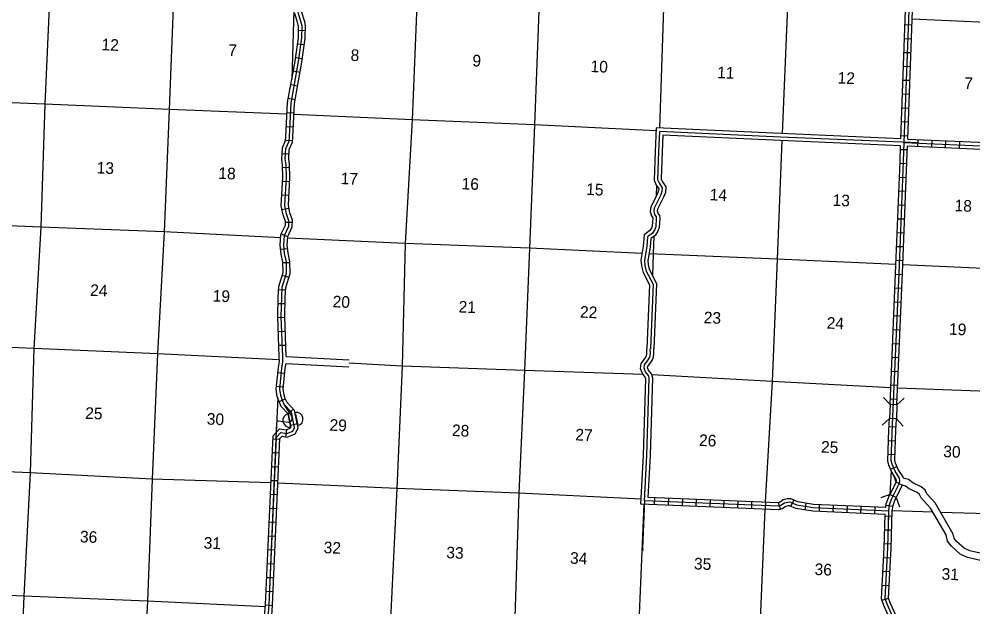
# Model space of a CAD drawing. Extents: x 291208 to 979635, y 15644499 to 16911232.
# Drawn here: x 723803 to 764810, y 16667547 to 16692832 of the extents above; entities that cross this region are included whole.
import ezdxf

# ---------------------------------------------------------------- set-up
doc = ezdxf.new("R2010")
doc.units = 0
for name, color, linetype in [('L10', 7, 'Continuous'), ('L11', 7, 'Continuous'), ('L13', 7, 'Continuous'), ('L14', 7, 'Continuous'), ('L18', 7, 'Continuous'), ('L8', 7, 'Continuous'), ('L9', 7, 'Continuous')]:
    doc.layers.add(name, color=color, linetype=linetype)

msp = doc.modelspace()

# ---------------------------------------------------------------- linework, layer by layer
at = {"layer": 'L10'}
for p, q in [((735285, 16678316), (737991, 16678170)), ((735282, 16678016), (737978, 16677870))]:
    msp.add_line(p, q, dxfattribs=at)
for points in [[(761713, 16687685), (756551, 16687907), (751188, 16688154), (751149, 16687134), (751101, 16685906), (751197, 16685692), (751301, 16685537), (751292, 16685443), (751237, 16685297), (750956, 16684739), (750937, 16684561), (750986, 16684366), (751042, 16684282), (751043, 16684265), (751022, 16683927), (750996, 16683841), (750925, 16683735), (750675, 16683551), (750637, 16683065), (750536, 16682464), (750555, 16682215), (750628, 16681932), (750904, 16681398), (750795, 16678660)], [(761701, 16687386), (756538, 16687607), (751476, 16687841), (751449, 16687122), (751403, 16685964), (751460, 16685838), (751609, 16685615), (751587, 16685376), (751512, 16685176), (751249, 16684653), (751241, 16684582), (751264, 16684490), (751334, 16684385), (751344, 16684268), (751319, 16683872), (751269, 16683711), (751145, 16683524), (750964, 16683391), (750935, 16683028), (750838, 16682450), (750852, 16682264), (750910, 16682040), (751207, 16681465), (751095, 16678648)], [(750536, 16671970), (750646, 16674071), (750744, 16677365), (750723, 16677432), (750600, 16677583), (750515, 16677795), (750549, 16678013), (750724, 16678254), (750772, 16678341), (750794, 16678442), (750787, 16678649)], [(750851, 16672258), (750946, 16674059), (751046, 16677407), (750992, 16677577), (750861, 16677737), (750824, 16677830), (750834, 16677895), (750978, 16678093), (751056, 16678234), (751095, 16678415), (751087, 16678659)]]:
    msp.add_lwpolyline(points, dxfattribs=at)
at = {"layer": 'L11'}
for points in [[(771442, 16668613), (769917, 16668651), (766429, 16668655), (766267, 16668705), (765736, 16669012), (765343, 16669420), (765136, 16669542), (764571, 16669671), (764266, 16669815), (763884, 16670154), (763720, 16670374), (763660, 16670652), (762985, 16671790), (762582, 16672236), (762508, 16672381), (762416, 16672463), (762070, 16672632), (761912, 16672747), (761776, 16672782)], [(771469, 16668913), (769920, 16668951), (766474, 16668955), (766388, 16668982), (765923, 16669250), (765530, 16669658), (765248, 16669824), (764670, 16669956), (764433, 16670068), (764106, 16670358), (764000, 16670501), (763961, 16670678), (763181, 16672021), (762832, 16672407), (762750, 16672568), (762584, 16672714), (762225, 16672890), (762042, 16673023), (761811, 16673083)]]:
    msp.add_lwpolyline(points, dxfattribs=at)
at = {"layer": 'L13'}
for p, q in [((735609, 16693232), (735528, 16690253)), ((751212, 16685669), (751187, 16685199)), ((734924, 16676539), (734858, 16675056)), ((761288, 16673422), (761243, 16672378)), ((763083, 16671624), (761344, 16671675))]:
    msp.add_line(p, q, dxfattribs=at)
for points in [[(741140, 16698914), (740912, 16693814), (740708, 16688501), (740404, 16683184), (740277, 16677909), (740041, 16672639), (739787, 16667311), (739629, 16662105), (739427, 16656842), (739182, 16651556), (738910, 16646220), (738885, 16645501)], [(746339, 16698682), (746158, 16693553), (745956, 16688282), (745744, 16682985), (745534, 16677723), (745290, 16672445), (745110, 16667114), (744874, 16661835), (744624, 16656616), (744404, 16651312), (744159, 16646017), (743967, 16640804)], [(751749, 16698399), (751505, 16693304), (751340, 16688147)], [(757013, 16698330), (756818, 16693040), (756604, 16687904)], [(725146, 16694323), (724916, 16689179), (724738, 16683881), (724437, 16678656), (724282, 16673315), (724012, 16668013), (723785, 16662768), (723533, 16657490), (723278, 16652162), (723025, 16646884), (722821, 16641563), (722804, 16641058)], [(730452, 16694083), (730255, 16688947), (730036, 16683685), (729760, 16678433), (729528, 16673046), (729326, 16667791), (729032, 16662506), (728822, 16657277), (728543, 16651959), (728365, 16646653), (728078, 16641351), (728064, 16641050)], [(777735, 16692198), (772553, 16692382), (767280, 16692594), (762202, 16692831)], [(735320, 16688743), (730255, 16688947), (724916, 16689179), (719609, 16689384), (714329, 16689621), (709049, 16689884), (703776, 16690088), (698544, 16690290), (693231, 16690529), (690665, 16690632)], [(751184, 16688031), (745956, 16688282), (740708, 16688501), (735620, 16688731)], [(756592, 16687605), (756389, 16682507), (756178, 16677244), (755880, 16672050)], [(735052, 16683426), (730036, 16683685), (724738, 16683881), (719315, 16684108), (714125, 16684308)], [(751098, 16683489), (751058, 16682730), (751029, 16681802)], [(750585, 16682753), (745744, 16682985), (740404, 16683184), (735352, 16683411)], [(761499, 16682269), (756389, 16682507), (750886, 16682737)], [(771966, 16681829), (766841, 16682028), (761799, 16682255)], [(734989, 16678181), (729760, 16678433), (724437, 16678656), (719106, 16678887), (713873, 16679047), (708608, 16679251), (706782, 16679339)], [(750633, 16677541), (745534, 16677723), (740277, 16677909), (737985, 16678027)], [(761275, 16676966), (756178, 16677244), (751008, 16677526)], [(771749, 16676478), (766622, 16676774), (761575, 16676952)], [(734623, 16672881), (729528, 16673046), (724282, 16673315), (718926, 16673539), (713679, 16673767), (708349, 16674040), (703076, 16674252), (697854, 16674463), (692556, 16674693), (687274, 16674888), (681921, 16675196), (676656, 16675383), (671518, 16675630)], [(750546, 16672176), (745290, 16672445), (740041, 16672639), (734923, 16672869)], [(750660, 16671965), (750441, 16666891), (750159, 16661688)], [(755866, 16671751), (755646, 16666648), (755470, 16661411)], [(771533, 16671305), (766438, 16671527), (763417, 16671614)], [(734394, 16667554), (729326, 16667791), (724012, 16668013), (718682, 16668261), (713428, 16668531), (708071, 16668738), (702849, 16668974), (697610, 16669218), (692296, 16669440), (687173, 16669646)]]:
    msp.add_lwpolyline(points, dxfattribs=at)
at = {"layer": 'L18'}
for p, q in [((761245, 16676247), (760960, 16676558)), ((761544, 16676234), (761854, 16676520)), ((761245, 16676247), (761220, 16675651)), ((761544, 16676234), (761245, 16676247)), ((761544, 16676234), (761518, 16675638)), ((735371, 16675852), (735490, 16675284)), ((735665, 16675913), (735784, 16675346)), ((761220, 16675651), (760910, 16675365)), ((761518, 16675638), (761220, 16675651)), ((761518, 16675638), (761804, 16675328)), ((761508, 16672914), (761412, 16673195)), ((761508, 16672914), (761244, 16672379)), ((761775, 16672782), (761508, 16672914)), ((761775, 16672782), (761512, 16672247)), ((761244, 16672379), (760845, 16672243)), ((761512, 16672247), (761244, 16672379)), ((761512, 16672247), (761647, 16671848))]:
    msp.add_line(p, q, dxfattribs=at)
for centre, start, end in [((735431, 16675568), 101.7898, 281.7898), ((735724, 16675629), 281.7898, 101.7898)]:
    msp.add_arc(centre, 290, start, end, dxfattribs=at)
at = {"layer": 'L8'}
for p, q in [((761894, 16692593), (762192, 16692582)), ((736116, 16692328), (735818, 16692335)), ((736067, 16691717), (735772, 16691759)), ((761872, 16691997), (762170, 16691986)), ((761850, 16691401), (762148, 16691390)), ((735985, 16691126), (735689, 16691168)), ((735883, 16690533), (735589, 16690586)), ((761828, 16690805), (762126, 16690794)), ((735776, 16689946), (735482, 16689999)), ((761806, 16690209), (762104, 16690198)), ((761784, 16689612), (762082, 16689601)), ((735669, 16689359), (735376, 16689412)), ((735621, 16688785), (735323, 16688799)), ((761762, 16689016), (762060, 16689005)), ((761740, 16688420), (762039, 16688409)), ((735593, 16688189), (735295, 16688203)), ((735560, 16687589), (735263, 16687612)), ((761718, 16687824), (762017, 16687813)), ((762446, 16687354), (762460, 16687652)), ((763042, 16687327), (763056, 16687625)), ((763638, 16687301), (763652, 16687599)), ((764234, 16687274), (764248, 16687572)), ((761696, 16687228), (761994, 16687217)), ((735406, 16687024), (735108, 16687042)), ((735436, 16686443), (735137, 16686437)), ((761674, 16686632), (761972, 16686620)), ((761650, 16686036), (761948, 16686024)), ((735434, 16685835), (735136, 16685852)), ((735401, 16685240), (735103, 16685256)), ((761626, 16685440), (761924, 16685428)), ((735405, 16684683), (735112, 16684626)), ((761602, 16684844), (761900, 16684832)), ((735550, 16684079), (735252, 16684080)), ((761579, 16684247), (761877, 16684236)), ((735343, 16683462), (735074, 16683590)), ((761555, 16683651), (761853, 16683639)), ((761531, 16683055), (761829, 16683043)), ((735349, 16682946), (735052, 16682917)), ((735445, 16682345), (735146, 16682342)), ((761507, 16682459), (761805, 16682447)), ((761544, 16676234), (761799, 16682255)), ((735395, 16681710), (735110, 16681798)), ((761483, 16681863), (761781, 16681851)), ((735260, 16681172), (734962, 16681184)), ((761458, 16681267), (761756, 16681255)), ((735238, 16680577), (734940, 16680586)), ((761432, 16680671), (761730, 16680659)), ((735222, 16679991), (734924, 16679980)), ((761407, 16680075), (761705, 16680063)), ((735244, 16679395), (734946, 16679384)), ((761382, 16679479), (761680, 16679466)), ((735266, 16678798), (734968, 16678787)), ((761357, 16678883), (761655, 16678870)), ((761332, 16678287), (761630, 16678274)), ((735225, 16677590), (734928, 16677619)), ((761306, 16677691), (761605, 16677678)), ((735168, 16676997), (734871, 16677025)), ((761281, 16677095), (761579, 16677082)), ((735258, 16676491), (734986, 16676369)), ((761256, 16676499), (761554, 16676486)), ((735586, 16676060), (735368, 16675857)), ((734732, 16675430), (734732, 16675430)), ((735334, 16675345), (735334, 16675345)), ((735768, 16675417), (735476, 16675356)), ((761206, 16675306), (761504, 16675294)), ((735268, 16674864), (735310, 16675159)), ((735016, 16674752), (734718, 16674765)), ((761182, 16674707), (761480, 16674695)), ((734990, 16674156), (734692, 16674169)), ((761158, 16674114), (761457, 16674102)), ((734963, 16673560), (734665, 16673573)), ((761267, 16673470), (761539, 16673592)), ((734937, 16672964), (734639, 16672977)), ((734910, 16672368), (734612, 16672381)), ((751127, 16671947), (751140, 16672245)), ((751723, 16671922), (751736, 16672220)), ((752320, 16671898), (752332, 16672196)), ((752916, 16671873), (752928, 16672171)), ((753512, 16671849), (753524, 16672147)), ((754108, 16671824), (754120, 16672122)), ((754704, 16671799), (754716, 16672097)), ((755300, 16671775), (755312, 16672073)), ((755896, 16671750), (755908, 16672048)), ((756535, 16671748), (756458, 16672036)), ((756987, 16671872), (757109, 16672144)), ((757598, 16671713), (757645, 16672007)), ((734884, 16671772), (734586, 16671785)), ((758207, 16671648), (758220, 16671946)), ((758803, 16671621), (758816, 16671919)), ((759399, 16671594), (759412, 16671892)), ((759995, 16671567), (760008, 16671865)), ((760591, 16671541), (760604, 16671839)), ((761077, 16671926), (761373, 16671888)), ((734857, 16671176), (734559, 16671189)), ((761038, 16671462), (761337, 16671453)), ((761021, 16670866), (761319, 16670857)), ((734831, 16670580), (734533, 16670593)), ((734804, 16669984), (734506, 16669997)), ((761004, 16670269), (761302, 16670261)), ((760977, 16669677), (761275, 16669661)), ((734778, 16669388), (734480, 16669401)), ((734752, 16668792), (734454, 16668805)), ((760946, 16669081), (761244, 16669066)), ((760916, 16668485), (761214, 16668470)), ((734725, 16668196), (734427, 16668209)), ((760903, 16667836), (761186, 16667930)), ((734697, 16667595), (734400, 16667618))]:
    msp.add_line(p, q, dxfattribs=at)
for points in [[(762012, 16687672), (762216, 16693204), (762428, 16698116), (762503, 16699792), (762641, 16703262)], [(761713, 16687685), (761916, 16693216), (762128, 16698129), (762196, 16699648)], [(734346, 16666936), (734401, 16667646), (734724, 16674911), (734996, 16675205), (735289, 16675163), (735461, 16675230), (735490, 16675285), (735371, 16675852), (735073, 16676173), (734968, 16676407), (734902, 16676605), (734859, 16676914), (734949, 16677844), (734992, 16678100), (734985, 16678310), (734922, 16680022), (734948, 16680871), (734968, 16681333), (735150, 16681931), (735145, 16682369), (735070, 16682725), (735032, 16683106), (735060, 16683564), (735251, 16683962), (735251, 16684128), (735152, 16684419), (735077, 16684801), (735145, 16686023), (735134, 16686551), (735094, 16686809), (735123, 16687293), (735262, 16687615), (735274, 16687772), (735343, 16689238), (735669, 16691028), (735809, 16692030), (735822, 16692519), (735792, 16692638), (735652, 16693075)], [(734497, 16666946), (734551, 16667637), (734883, 16675460), (734895, 16675552), (734937, 16675558), (735369, 16675490), (735479, 16675527), (735541, 16675617), (735538, 16675742), (735200, 16676257), (735108, 16676462), (735049, 16676640), (735010, 16676917), (735098, 16677824), (735142, 16678090), (735135, 16678315), (735072, 16680022), (735098, 16680865), (735117, 16681307), (735300, 16681910), (735295, 16682386), (735218, 16682748), (735183, 16683109), (735208, 16683526), (735400, 16683927), (735401, 16684153), (735297, 16684458), (735228, 16684812), (735295, 16686020), (735284, 16686564), (735244, 16686816), (735271, 16687258), (735409, 16687578), (735424, 16687762), (735493, 16689221), (735817, 16691004), (735959, 16692018), (735972, 16692535), (735936, 16692679), (735796, 16693119)], [(734497, 16666946), (734551, 16667637), (734871, 16674849), (735053, 16675045), (735307, 16675009), (735568, 16675110), (735648, 16675263), (735510, 16675923), (735200, 16676257), (735108, 16676462), (735049, 16676640), (735010, 16676917), (735098, 16677824), (735142, 16678090), (735135, 16678315), (735072, 16680022), (735098, 16680865), (735117, 16681307), (735300, 16681910), (735295, 16682386), (735218, 16682748), (735183, 16683109), (735208, 16683526), (735400, 16683927), (735401, 16684153), (735297, 16684458), (735228, 16684812), (735295, 16686020), (735284, 16686564), (735244, 16686816), (735271, 16687258), (735409, 16687578), (735424, 16687762), (735493, 16689221), (735817, 16691004), (735959, 16692018), (735972, 16692535), (735936, 16692679), (735796, 16693119)], [(735285, 16678316), (735222, 16680023), (735248, 16680860), (735266, 16681282), (735450, 16681888), (735445, 16682403), (735366, 16682771), (735333, 16683112), (735356, 16683487), (735550, 16683893), (735552, 16684177), (735442, 16684497), (735379, 16684822), (735445, 16686018), (735434, 16686577), (735395, 16686823), (735419, 16687222), (735557, 16687541), (735574, 16687753), (735642, 16689204), (735965, 16690980), (736109, 16692005), (736123, 16692552), (736081, 16692720), (735939, 16693162)], [(761755, 16666260), (761118, 16667664), (761036, 16667910), (761147, 16670086), (761193, 16671663), (761230, 16671945), (761314, 16672184), (761642, 16672848), (761671, 16672964), (761660, 16673090), (761471, 16673381), (761333, 16673687), (761297, 16673839), (761359, 16675391), (761648, 16682230), (761826, 16686700), (761857, 16687529), (762066, 16693210)], [(762453, 16687504), (756544, 16687757), (751332, 16687997), (751299, 16687128), (751252, 16685935), (751329, 16685765), (751455, 16685576), (751440, 16685410), (751374, 16685237), (751102, 16684696), (751089, 16684571), (751125, 16684428), (751188, 16684333), (751194, 16684266), (751171, 16683900), (751132, 16683776), (751035, 16683629), (750820, 16683471), (750786, 16683046), (750687, 16682457), (750704, 16682239), (750769, 16681986), (751056, 16681431), (750945, 16678654)], [(762012, 16687672), (767084, 16687447), (772189, 16687236)], [(761245, 16676247), (761498, 16682236), (761676, 16686706), (761701, 16687386)], [(761799, 16682255), (761975, 16686695), (762001, 16687373)], [(761857, 16687529), (767077, 16687297), (772332, 16687080), (777636, 16686852), (780241, 16686767), (782960, 16686664)], [(762001, 16687373), (767071, 16687147), (772173, 16686936)], [(734649, 16666955), (734701, 16667628), (735019, 16674788), (735109, 16674885), (735324, 16674855), (735675, 16674991), (735805, 16675241), (735648, 16675995), (735327, 16676341), (735248, 16676516), (735195, 16676674), (735161, 16676920), (735247, 16677804), (735282, 16678016)], [(761200, 16675167), (761209, 16675397), (761219, 16675651)], [(761499, 16675154), (761508, 16675385), (761519, 16675638)], [(761504, 16672916), (761520, 16672976), (761514, 16673039), (761339, 16673309), (761190, 16673639), (761146, 16673825), (761200, 16675167)], [(761811, 16673083), (761806, 16673140), (761603, 16673453), (761475, 16673736), (761448, 16673854), (761499, 16675154)], [(761061, 16671819), (761084, 16671982), (761176, 16672243), (761243, 16672379)], [(761039, 16671520), (757926, 16671660), (757201, 16671775), (756927, 16671898), (756870, 16671895), (756773, 16671869), (756610, 16671767), (756456, 16671726), (750536, 16671970)], [(761193, 16671663), (757941, 16671809), (757244, 16671920), (756956, 16672049), (756848, 16672045), (756713, 16672008), (756550, 16671906), (756440, 16671877), (750693, 16672114), (750604, 16670079), (750617, 16669978)], [(761061, 16671819), (757956, 16671958), (757287, 16672065), (756986, 16672200), (756825, 16672194), (756652, 16672147), (756489, 16672045), (756424, 16672028), (750851, 16672258)], [(761344, 16671675), (761377, 16671910), (761453, 16672126), (761512, 16672247)], [(760925, 16661139), (761030, 16663440), (761053, 16663498), (761244, 16663551), (761400, 16663673), (761734, 16664285), (761978, 16665023), (762028, 16665256), (761960, 16665522), (761981, 16666062), (761895, 16666316), (761258, 16667719), (761187, 16667930), (761297, 16670080), (761344, 16671675)], [(760631, 16661268), (760732, 16663505), (760830, 16663747), (761106, 16663824), (761166, 16663871), (761457, 16664405), (761688, 16665102), (761720, 16665250), (761658, 16665490), (761679, 16666018), (761616, 16666205), (760978, 16667609), (760884, 16667889), (760998, 16670092), (761039, 16671520)], [(760780, 16661261), (760881, 16663473), (760942, 16663622), (761175, 16663688), (761283, 16663772), (761596, 16664345), (761833, 16665063), (761874, 16665253), (761809, 16665506), (761830, 16666040), (761755, 16666260), (761118, 16667664), (761036, 16667910), (761147, 16670086), (761189, 16671515)]]:
    msp.add_lwpolyline(points, dxfattribs=at)
at = {"layer": 'L9'}
msp.add_lwpolyline([(750693, 16672114), (750796, 16674065), (750895, 16677386), (750858, 16677504), (750730, 16677660), (750670, 16677813), (750692, 16677954), (750851, 16678173), (750914, 16678288), (750945, 16678428), (750937, 16678654)], dxfattribs=at)

# ---------------------------------------------------------------- texts
at = {"layer": 'L14'}
for s, p in [('12', (727339, 16691492)), ('7', (732787, 16691252)), ('8', (738047, 16691036)), ('9', (743282, 16690800)), ('10', (748362, 16690555)), ('11', (753805, 16690293)), ('12', (758984, 16690064)), ('7', (764428, 16689832)), ('13', (727131, 16686196)), ('18', (732362, 16685961)), ('17', (737622, 16685736)), ('16', (742820, 16685510)), ('15', (748175, 16685270)), ('14', (753487, 16685039)), ('13', (758769, 16684802)), ('18', (764012, 16684570)), ('24', (726849, 16680928)), ('19', (732118, 16680687)), ('20', (737275, 16680437)), ('21', (742691, 16680215)), ('22', (747909, 16679993)), ('23', (753229, 16679753)), ('24', (758515, 16679520)), ('19', (763775, 16679258)), ('25', (726636, 16675640)), ('30', (731863, 16675392)), ('29', (737141, 16675130)), ('28', (742405, 16674901)), ('27', (747708, 16674713)), ('26', (753027, 16674474)), ('25', (758270, 16674188)), ('30', (763526, 16673992)), ('36', (726412, 16670328)), ('31', (731730, 16670059)), ('32', (736889, 16669861)), ('33', (742162, 16669644)), ('34', (747481, 16669409)), ('35', (752810, 16669165)), ('36', (757995, 16668924)), ('31', (763454, 16668724))]:
    msp.add_text(s, height=500, rotation=357.5571, dxfattribs=at).set_placement(p)

doc.saveas('drawing.dxf')
